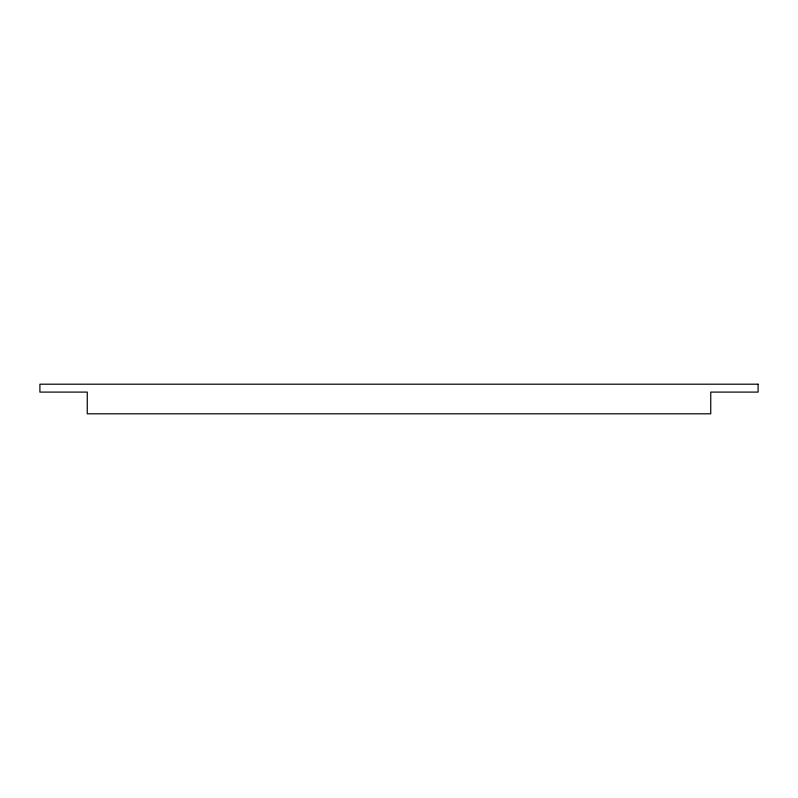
<?xml version="1.0" encoding="UTF-8"?>
<svg xmlns="http://www.w3.org/2000/svg" width="798" height="798" viewBox="0 0 798 798"><rect width="100%" height="100%" fill="white"/><g stroke="black" fill="none" stroke-linecap="round" stroke-linejoin="round"><path stroke-width="1.2" d="M758.1 384.197L39.9 384.197L39.9 392.097L87.281 392.097L87.251 413.803L710.749 413.803L710.749 392.097L758.1 392.097L758.1 384.197"/></g></svg>
